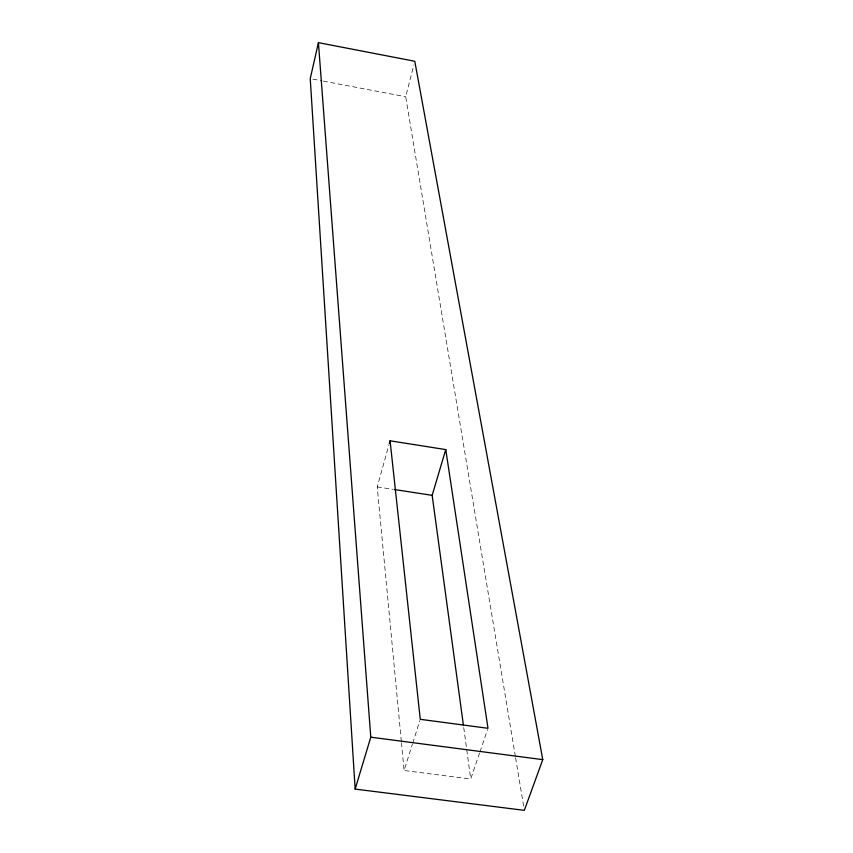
<?xml version="1.0" encoding="UTF-8"?>
<svg xmlns="http://www.w3.org/2000/svg" width="853" height="853" viewBox="0 0 853 853"><rect width="100%" height="100%" fill="white"/><g stroke="black" fill="none" stroke-linecap="round" stroke-linejoin="round"><path stroke-width="0.64" stroke-dasharray="4.26 3.2" d="M515.372 756.462L405.697 96.73L413.812 65.052M401.326 741.342L377.218 486.903L389 444.648M479.578 753.039L470.728 779.024L404.087 770.494L412.383 744.274M412.777 743.027L419.879 720.561M479.994 751.802L487.575 729.539M377.218 486.903L392.913 489.313M312.848 79.116L322.007 80.854M323.308 81.099L405.697 96.73M515.596 757.784L524.115 809.039M463.733 727.556L470.728 779.024M401.454 742.664L404.087 770.494"/><path stroke-width="1.28" d="M318.425 42.65L310.236 78.625L355.157 789.089L524.328 810.35L542.764 759.639L414.782 61.256L318.425 42.65L370.778 737.184L355.157 789.089M389.363 443.357L390.077 440.798L445.756 449.595L488.001 728.302L420.273 719.314L390.077 440.798M463.371 724.922L432.162 495.337L445.756 449.595M370.778 737.184L542.764 759.639M394.225 489.505L432.162 495.337"/></g></svg>
